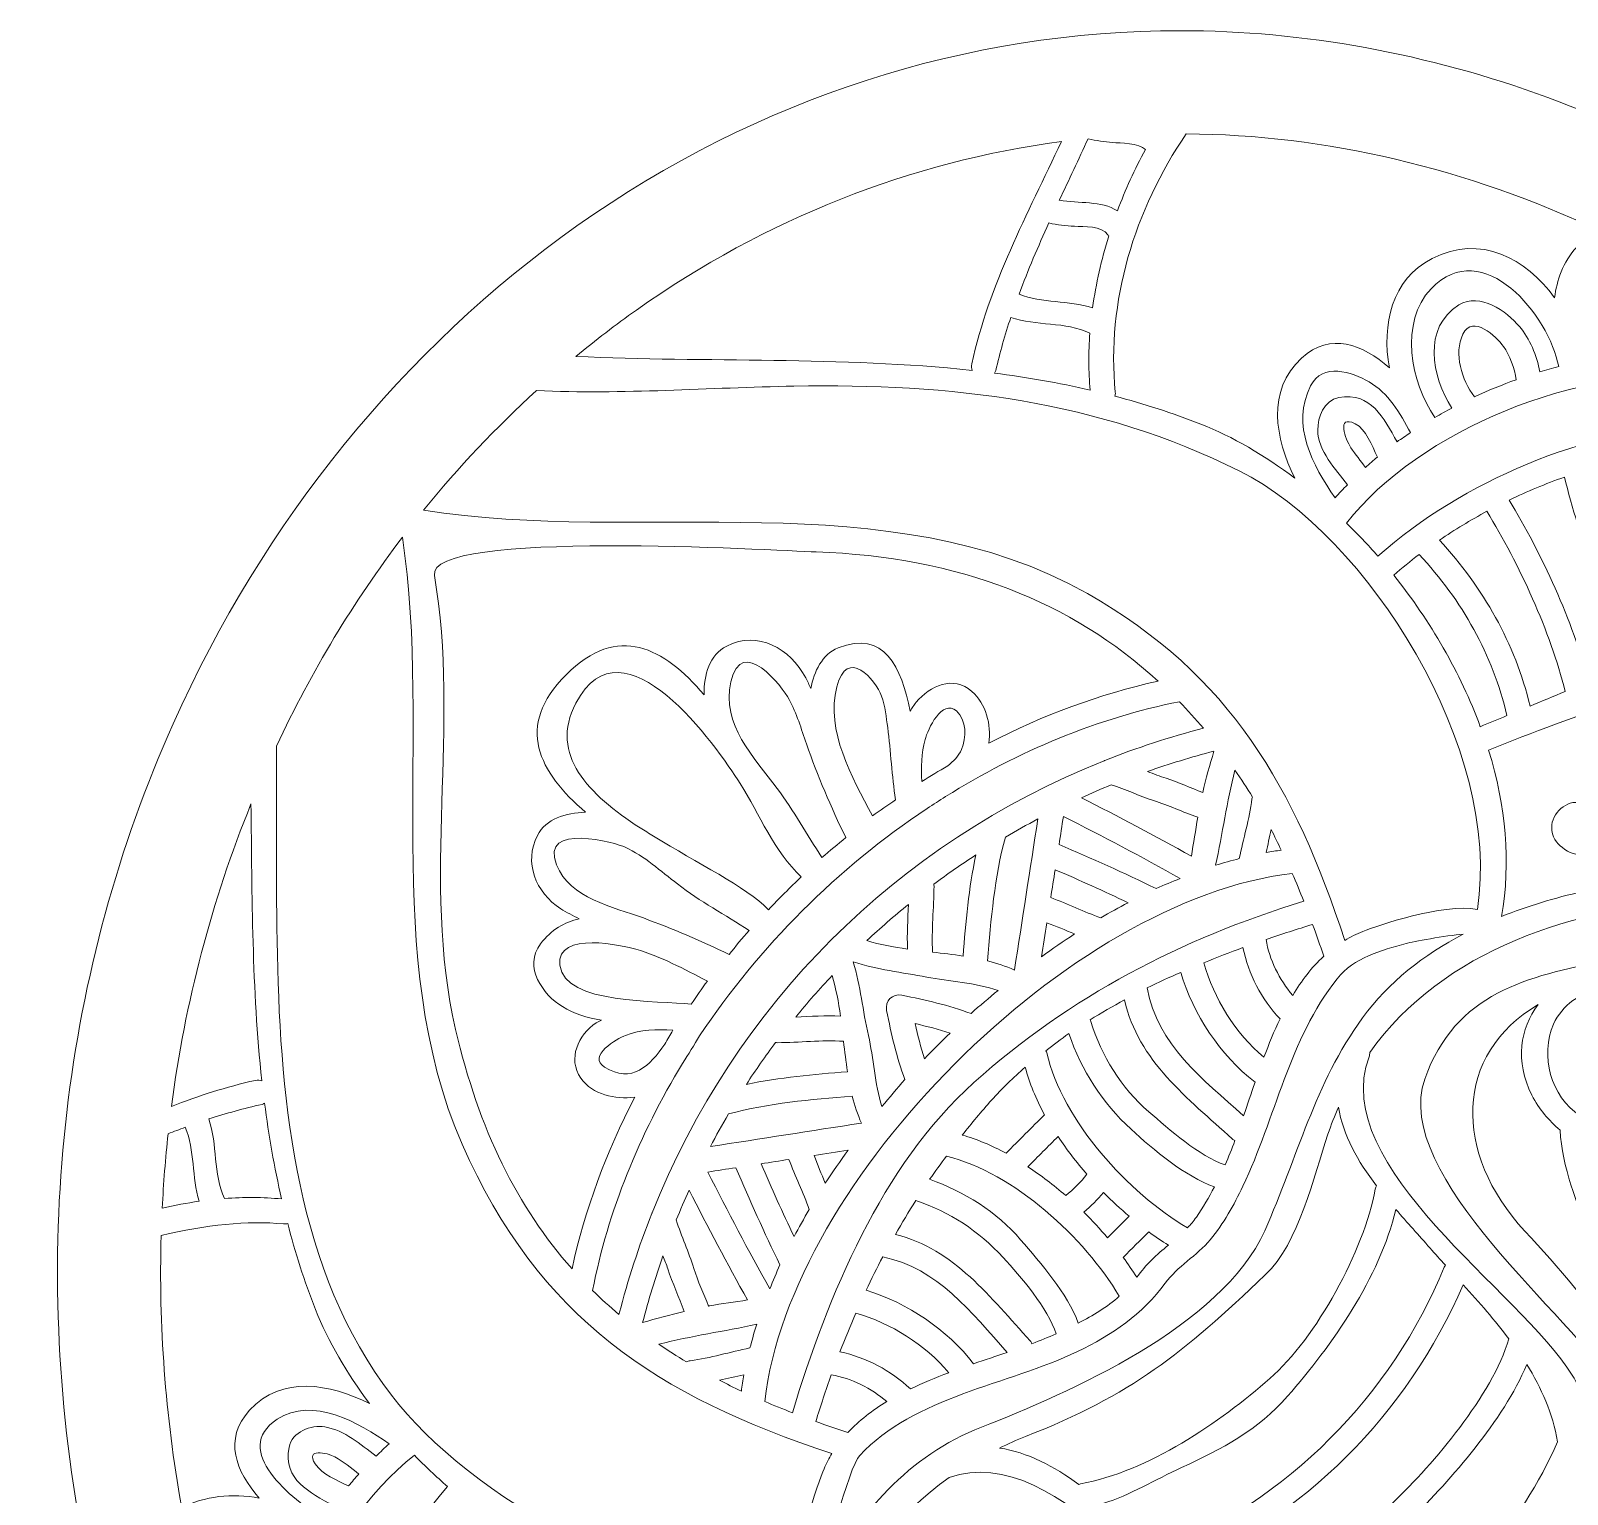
# Model space of a CAD drawing. Extents: x 49 to 10099, y -910 to -90.
# Drawn here: x 8056.9 to 8355.1, y -375.9 to -91.8 of the extents above; entities that cross this region are included whole.
import ezdxf

# ---------------------------------------------------------------- set-up
doc = ezdxf.new("R2010")
doc.units = 0
doc.header["$MEASUREMENT"] = 0
doc.layers.add('Layer 1', color=7, linetype='Continuous')

msp = doc.modelspace()

# ---------------------------------------------------------------- linework, layer by layer
at = {"layer": 'Layer 1', "lineweight": 0}
for points, knots in [([(8931.48, -226.33), (8913.85, -186.9), (8886.75, -153.49), (8853.11, -129.71), (8818.04, -104.91), (8777.53, -91.8), (8735.95, -91.8), (8688.05, -91.8), (8640.03, -109.39), (8597.06, -142.66), (8564.36, -167.98), (8534.49, -202.19), (8508, -244.61), (8481.52, -202.2), (8451.66, -168), (8418.95, -142.67), (8375.98, -109.4), (8327.95, -91.81), (8280.04, -91.8), (8238.47, -91.8), (8197.96, -104.91), (8162.9, -129.69), (8129.25, -153.47), (8102.15, -186.88), (8084.52, -226.31), (8063.14, -274.13), (8056.87, -327.84), (8066.41, -381.63), (8076.97, -441.15), (8105.77, -497.53), (8152, -549.22), (8305.89, -721.22), (8482.96, -885.08), (8484.74, -886.72), (8484.74, -886.72), (8508.01, -908.2), (8508.01, -908.2), (8508.01, -908.2), (8531.28, -886.71), (8531.28, -886.71), (8533.05, -885.08), (8710.13, -721.22), (8864.01, -549.22), (8910.24, -497.54), (8939.03, -441.16), (8949.59, -381.65), (8959.12, -327.86), (8952.86, -274.15), (8931.48, -226.33)], [0, 0, 0, 0, 1, 1, 1, 2, 2, 2, 3, 3, 3, 4, 4, 4, 5, 5, 5, 6, 6, 6, 7, 7, 7, 8, 8, 8, 9, 9, 9, 10, 10, 10, 11, 11, 11, 12, 12, 12, 13, 13, 13, 14, 14, 14, 15, 15, 15, 16, 16, 16, 16]), ([(8174.44, -146.03), (8199.55, -128.28), (8227.7, -117.17), (8256.93, -113.33), (8250.36, -127.38), (8242.9, -141.01), (8239.54, -156.48), (8239.44, -156.95), (8239.49, -157.36), (8239.61, -157.74), (8214.07, -154.95), (8188.16, -156.22), (8162.69, -155.01), (8166.5, -151.87), (8170.42, -148.87), (8174.44, -146.03)], [0, 0, 0, 0, 1, 1, 1, 2, 2, 2, 3, 3, 3, 4, 4, 4, 5, 5, 5, 5]), ([(8256.53, -124.7), (8258.4, -120.73), (8260.27, -116.76), (8262.11, -112.77), (8263.68, -113.14), (8265.31, -113.34), (8266.9, -113.5), (8268.31, -113.64), (8272.05, -113.59), (8273.23, -114.85), (8271.15, -118.7), (8269.34, -122.69), (8267.81, -126.76), (8264.65, -124.76), (8260.33, -125.37), (8256.53, -124.7)], [0, 0, 0, 0, 1, 1, 1, 2, 2, 2, 3, 3, 3, 4, 4, 4, 5, 5, 5, 5]), ([(8302.23, -178.63), (8296.36, -174.21), (8290.2, -170.61), (8284.01, -168.16), (8278.48, -165.98), (8272.91, -164.22), (8267.31, -162.74), (8267.37, -162.51), (8267.43, -162.27), (8267.4, -161.97), (8265.66, -144.42), (8271.1, -126.54), (8281.17, -111.82), (8308.28, -111.99), (8335.53, -118.45), (8361.75, -130.77), (8358.12, -131.81), (8355.27, -135.21), (8353.94, -138.59), (8353.29, -140.27), (8352.88, -141.95), (8352.67, -143.65), (8347.12, -136.01), (8338.32, -131.19), (8328.9, -136.01), (8320.99, -140.05), (8319.12, -148.85), (8320.59, -157.22), (8315.43, -152.69), (8309.15, -150.22), (8303.57, -155.34), (8296.67, -161.67), (8298.45, -170.9), (8302.23, -178.63)], [0, 0, 0, 0, 1, 1, 1, 2, 2, 2, 3, 3, 3, 4, 4, 4, 5, 5, 5, 6, 6, 6, 7, 7, 7, 8, 8, 8, 9, 9, 9, 10, 10, 10, 11, 11, 11, 11]), ([(8248.72, -142.91), (8250.46, -138.25), (8252.42, -133.66), (8254.5, -129.12), (8256.12, -129.5), (8257.82, -129.65), (8259.46, -129.75), (8261.3, -129.86), (8264.79, -129.64), (8265.93, -131.43), (8265.99, -131.52), (8266.06, -131.56), (8266.13, -131.64), (8264.68, -136.26), (8263.64, -140.93), (8263, -145.57), (8258.37, -144.12), (8253.13, -144.74), (8248.72, -142.91)], [0, 0, 0, 0, 1, 1, 1, 2, 2, 2, 3, 3, 3, 4, 4, 4, 5, 5, 5, 6, 6, 6, 6]), ([(8334.1, -145.02), (8327.07, -149.35), (8328.71, -158.89), (8332.75, -165.03), (8331.63, -165.62), (8330.53, -166.23), (8329.45, -166.86), (8324.63, -160.09), (8322.57, -148.28), (8328.69, -141.89), (8338.79, -131.32), (8351.64, -147.16), (8353.46, -156.98), (8352.25, -157.3), (8351.04, -157.64), (8349.83, -158.01), (8349.2, -154.85), (8347.85, -151.57), (8345.87, -149.22), (8343.37, -146.27), (8338.17, -142.51), (8334.1, -145.02)], [0, 0, 0, 0, 1, 1, 1, 2, 2, 2, 3, 3, 3, 4, 4, 4, 5, 5, 5, 6, 6, 6, 7, 7, 7, 7]), ([(8262.53, -161.56), (8256.38, -160.14), (8250.2, -159.07), (8243.98, -158.27), (8244.06, -158.1), (8244.16, -157.97), (8244.21, -157.76), (8244.97, -154.25), (8245.99, -150.83), (8247.11, -147.45), (8252.06, -149.17), (8257.66, -148.2), (8262.45, -150.49), (8262.18, -154.26), (8262.2, -157.96), (8262.53, -161.56)], [0, 0, 0, 0, 1, 1, 1, 2, 2, 2, 3, 3, 3, 4, 4, 4, 5, 5, 5, 5]), ([(8345.22, -159.53), (8342.48, -160.52), (8339.77, -161.64), (8337.12, -162.86), (8334.65, -159.58), (8333.05, -154.46), (8334.88, -150.71), (8336.81, -146.77), (8341.37, -151.19), (8342.73, -153.08), (8343.95, -154.78), (8344.89, -157.34), (8345.22, -159.53)], [0, 0, 0, 0, 1, 1, 1, 2, 2, 2, 3, 3, 3, 4, 4, 4, 4]), ([(8305.31, -160.71), (8307.63, -156.18), (8313.28, -157.99), (8316.68, -159.96), (8320.34, -162.08), (8322.74, -166.06), (8324.71, -169.81), (8323.83, -170.4), (8322.93, -170.98), (8322.08, -171.59), (8319.49, -167.05), (8317.09, -161.8), (8310.76, -163.01), (8307.86, -163.57), (8306.69, -166.79), (8306.69, -169.34), (8306.69, -173.32), (8310.19, -176.95), (8312.45, -179.92), (8311.64, -180.76), (8310.82, -181.6), (8310.07, -182.47), (8305.69, -176.15), (8301.44, -168.28), (8305.31, -160.71)], [0, 0, 0, 0, 1, 1, 1, 2, 2, 2, 3, 3, 3, 4, 4, 4, 5, 5, 5, 6, 6, 6, 7, 7, 7, 8, 8, 8, 8]), ([(8380.27, -159.32), (8380.21, -162.24), (8380.27, -165.18), (8380.44, -168.12), (8358.14, -169.43), (8335.11, -179.03), (8318.37, -193.79), (8316.42, -191.55), (8314.39, -189.41), (8312.3, -187.36), (8326.25, -169.36), (8357.94, -156.57), (8380.27, -159.32)], [0, 0, 0, 0, 1, 1, 1, 2, 2, 2, 3, 3, 3, 4, 4, 4, 4]), ([(8155.04, -161.66), (8171.7, -162.41), (8188.65, -161.08), (8205.02, -160.78), (8235.39, -160.21), (8264, -163.54), (8291.45, -177.23), (8316.46, -189.7), (8342.63, -231.32), (8337.68, -262.37), (8330.96, -261.05), (8318.2, -265.57), (8315.47, -266.61), (8314.21, -267.09), (8313.05, -267.69), (8311.93, -268.36), (8302.31, -238.93), (8289.78, -216.78), (8261.97, -201.04), (8223.37, -179.19), (8174.93, -191.61), (8133.14, -184.85), (8139.88, -176.52), (8147.22, -168.79), (8155.04, -161.66)], [0, 0, 0, 0, 1, 1, 1, 2, 2, 2, 3, 3, 3, 4, 4, 4, 5, 5, 5, 6, 6, 6, 7, 7, 7, 8, 8, 8, 8]), ([(8318.28, -174.54), (8317.48, -175.19), (8316.72, -175.87), (8315.96, -176.55), (8315, -175.29), (8314.03, -174.03), (8313.13, -172.73), (8312.04, -171.15), (8310.27, -166.22), (8313.94, -168.08), (8316.11, -169.19), (8317.13, -172.24), (8318.28, -174.54)], [0, 0, 0, 0, 1, 1, 1, 2, 2, 2, 3, 3, 3, 4, 4, 4, 4]), ([(8343.87, -182.89), (8347.35, -181.22), (8350.93, -179.73), (8354.57, -178.44), (8357.49, -190.19), (8362.47, -203.85), (8368.66, -214.29), (8365.52, -215.59), (8362.38, -216.89), (8359.25, -218.18), (8356.25, -206.44), (8350.11, -193.26), (8343.87, -182.89)], [0, 0, 0, 0, 1, 1, 1, 2, 2, 2, 3, 3, 3, 4, 4, 4, 4]), ([(8354.73, -220.05), (8352.46, -220.99), (8350.19, -221.94), (8347.92, -222.88), (8344.95, -210.66), (8338.86, -199.96), (8330.33, -190.67), (8333.27, -188.67), (8336.33, -186.79), (8339.53, -185.07), (8345.8, -195.42), (8351.83, -208.33), (8354.73, -220.05)], [0, 0, 0, 0, 1, 1, 1, 2, 2, 2, 3, 3, 3, 4, 4, 4, 4]), ([(8129.01, -190.12), (8134.93, -228.54), (8124.61, -271.45), (8140.64, -307.93), (8155.5, -341.77), (8178.56, -356.85), (8212.38, -367.93), (8211.81, -368.87), (8211.3, -369.85), (8210.86, -370.89), (8209.69, -373.63), (8205, -386.83), (8206.38, -393.69), (8178.59, -397.94), (8141.73, -376.02), (8126.89, -356.64), (8108.45, -332.57), (8105.39, -300.23), (8104.75, -271.13), (8104.45, -257.24), (8104.69, -243.8), (8104.56, -230.65), (8111.37, -216.13), (8119.57, -202.54), (8129.01, -190.12)], [0, 0, 0, 0, 1, 1, 1, 2, 2, 2, 3, 3, 3, 4, 4, 4, 5, 5, 5, 6, 6, 6, 7, 7, 7, 8, 8, 8, 8]), ([(8242.82, -230.08), (8243.4, -226.48), (8242.26, -222.39), (8239.56, -220.03), (8235.93, -216.85), (8231.46, -218.94), (8228.75, -222.15), (8228.29, -222.7), (8227.91, -223.28), (8227.55, -223.88), (8225.94, -215.4), (8222.46, -207.96), (8213.63, -211.58), (8210.43, -212.89), (8208.94, -216.14), (8208.31, -219.5), (8207.96, -218.8), (8207.68, -218.07), (8207.31, -217.38), (8204.24, -211.74), (8198.03, -208.13), (8191.98, -211.22), (8188.6, -212.95), (8187.55, -216.82), (8187.57, -220.67), (8179.77, -211.55), (8170.87, -206.72), (8160.8, -216.79), (8150.75, -226.84), (8155.53, -235.72), (8164.59, -243.5), (8160.72, -243.55), (8156.87, -244.75), (8155.23, -247.98), (8152.53, -253.27), (8154.87, -259.02), (8159.75, -262.23), (8160.88, -262.97), (8162.15, -263.52), (8163.35, -264.17), (8160.5, -264.82), (8157.91, -266.29), (8155.83, -269.04), (8152.44, -273.51), (8156.31, -278.88), (8160.07, -281.22), (8162.32, -282.62), (8164.93, -283.38), (8167.66, -283.87), (8167.33, -284.06), (8166.97, -284.15), (8166.65, -284.37), (8163.12, -286.72), (8161.04, -291.3), (8163.65, -295.07), (8165.96, -298.4), (8170.3, -299.22), (8174.11, -298.78), (8168.61, -309.43), (8164.47, -320.61), (8161.94, -332.08), (8151.36, -320.18), (8143.87, -305.13), (8139.35, -285.65), (8132.63, -256.66), (8140.3, -226.64), (8135.23, -197.51), (8133.67, -188.57), (8201.27, -192.68), (8209.32, -192.96), (8237.18, -193.91), (8259.03, -202.76), (8275.7, -218.03), (8264.38, -220.55), (8253.34, -224.65), (8242.82, -230.08)], [0, 0, 0, 0, 1, 1, 1, 2, 2, 2, 3, 3, 3, 4, 4, 4, 5, 5, 5, 6, 6, 6, 7, 7, 7, 8, 8, 8, 9, 9, 9, 10, 10, 10, 11, 11, 11, 12, 12, 12, 13, 13, 13, 14, 14, 14, 15, 15, 15, 16, 16, 16, 17, 17, 17, 18, 18, 18, 19, 19, 19, 20, 20, 20, 21, 21, 21, 22, 22, 22, 23, 23, 23, 24, 24, 24, 25, 25, 25, 25]), ([(8326.36, -193.45), (8334.75, -202.43), (8340.62, -212.82), (8343.42, -224.74), (8341.7, -225.45), (8339.98, -226.17), (8338.25, -226.88), (8334.39, -216.43), (8328.56, -206.39), (8321.46, -197.49), (8323.03, -196.11), (8324.65, -194.75), (8326.36, -193.45)], [0, 0, 0, 0, 1, 1, 1, 2, 2, 2, 3, 3, 3, 4, 4, 4, 4]), ([(8194.58, -237.91), (8198.34, -243.85), (8201.19, -251.19), (8206.45, -256.03), (8204.27, -258.1), (8202.14, -260.22), (8200.07, -262.4), (8195.6, -257.87), (8186.24, -253.34), (8177.75, -248.14), (8176.91, -247.57), (8176.04, -247.04), (8175.16, -246.52), (8165.16, -240.01), (8157.45, -232.38), (8162.68, -222.34), (8171.83, -204.81), (8190, -230.68), (8194.58, -237.91)], [0, 0, 0, 0, 1, 1, 1, 2, 2, 2, 3, 3, 3, 4, 4, 4, 5, 5, 5, 6, 6, 6, 6]), ([(8215.08, -248.41), (8213.53, -249.69), (8211.96, -250.95), (8210.45, -252.29), (8207.55, -247.84), (8204.98, -243.19), (8201.79, -238.9), (8197.26, -232.8), (8190.87, -226.46), (8192.77, -218.18), (8194.9, -208.88), (8202.76, -219.15), (8204.09, -221.59), (8205.55, -224.27), (8206.44, -227.33), (8207.44, -230.2), (8209.63, -236.44), (8212.21, -242.47), (8215.08, -248.41)], [0, 0, 0, 0, 1, 1, 1, 2, 2, 2, 3, 3, 3, 4, 4, 4, 5, 5, 5, 6, 6, 6, 6]), ([(8213.33, -219.17), (8215.3, -211.28), (8220.89, -217.73), (8222.04, -220.96), (8222.72, -222.88), (8222.95, -225.06), (8223.22, -227.05), (8223.84, -231.72), (8224, -236.4), (8224.76, -241.05), (8223.26, -242.1), (8221.73, -243.1), (8220.26, -244.21), (8216.23, -236.54), (8211.18, -227.78), (8213.33, -219.17)], [0, 0, 0, 0, 1, 1, 1, 2, 2, 2, 3, 3, 3, 4, 4, 4, 5, 5, 5, 5]), ([(8365.92, -221.76), (8374.61, -218.82), (8383.07, -213.7), (8391.57, -210.04), (8396.88, -220.09), (8404.11, -228.71), (8413.32, -234.87), (8408.19, -236.86), (8403.19, -239.37), (8398.35, -242.32), (8396.87, -240.29), (8395.05, -238.62), (8392.96, -237.3), (8394.28, -236.32), (8395.23, -234.81), (8395.07, -233.02), (8395.18, -231.65), (8394.79, -230.24), (8393.55, -229.09), (8391.69, -227.38), (8387.8, -227.37), (8386.45, -229.78), (8385.65, -231.21), (8385.58, -232.8), (8385.91, -234.33), (8382.63, -233.52), (8379.18, -233.29), (8375.86, -233.69), (8376.76, -230.17), (8373.64, -225.54), (8369.15, -227.67), (8366.58, -228.89), (8363.55, -232), (8365.63, -235.14), (8366.12, -235.87), (8366.7, -236.43), (8367.33, -236.85), (8364.78, -238.73), (8362.66, -241.36), (8361.1, -244.39), (8360.27, -243.2), (8359.18, -242.25), (8357.69, -241.74), (8355.1, -240.85), (8352.01, -243.84), (8352.1, -246.38), (8352.17, -248.23), (8353.03, -249.52), (8354.19, -250.35), (8355.4, -251.49), (8357.03, -251.82), (8358.54, -251.58), (8357.99, -254.13), (8357.84, -256.62), (8358.1, -258.89), (8352.73, -260.09), (8347.44, -261.69), (8342.34, -263.73), (8344.25, -253.26), (8343.21, -242.23), (8339.86, -231.45), (8348.45, -227.94), (8357.13, -224.73), (8365.92, -221.76)], [0, 0, 0, 0, 1, 1, 1, 2, 2, 2, 3, 3, 3, 4, 4, 4, 5, 5, 5, 6, 6, 6, 7, 7, 7, 8, 8, 8, 9, 9, 9, 10, 10, 10, 11, 11, 11, 12, 12, 12, 13, 13, 13, 14, 14, 14, 15, 15, 15, 16, 16, 16, 17, 17, 17, 18, 18, 18, 19, 19, 19, 20, 20, 20, 21, 21, 21, 21]), ([(8265.36, -233.43), (8265.32, -233.45), (8265.28, -233.46), (8265.24, -233.48), (8224.85, -249.6), (8193.6, -280.84), (8177.48, -321.24), (8177.46, -321.27), (8177.46, -321.31), (8177.44, -321.35), (8174.92, -327.66), (8172.81, -334.21), (8171.06, -340.95), (8169.29, -339.46), (8167.58, -337.92), (8165.93, -336.31), (8168.94, -320.92), (8175.02, -306.01), (8183.39, -292.24), (8184.58, -290.46), (8185.64, -288.59), (8186.72, -286.89), (8198.27, -269.53), (8213.5, -254.3), (8230.86, -242.75), (8232.06, -241.97), (8233.26, -241.21), (8234.46, -240.45), (8248.58, -231.61), (8263.96, -225.2), (8279.85, -222.04), (8281.45, -223.69), (8283.01, -225.39), (8284.51, -227.18), (8277.93, -228.91), (8271.53, -230.97), (8265.36, -233.43)], [0, 0, 0, 0, 1, 1, 1, 2, 2, 2, 3, 3, 3, 4, 4, 4, 5, 5, 5, 6, 6, 6, 7, 7, 7, 8, 8, 8, 9, 9, 9, 10, 10, 10, 11, 11, 11, 12, 12, 12, 12]), ([(8230.47, -229.36), (8230.97, -227.42), (8233.78, -221.39), (8236.57, -223.83), (8238.55, -225.56), (8238.51, -229.1), (8237.55, -231.3), (8236.99, -232.58), (8236, -233.58), (8234.88, -234.49), (8233.19, -235.49), (8231.49, -236.45), (8229.84, -237.52), (8229.69, -234.78), (8229.77, -232.06), (8230.47, -229.36)], [0, 0, 0, 0, 1, 1, 1, 2, 2, 2, 3, 3, 3, 4, 4, 4, 5, 5, 5, 5]), ([(8284.37, -239.66), (8282.01, -238.78), (8279.74, -237.66), (8277.3, -236.9), (8276.06, -236.52), (8274.87, -236.04), (8273.66, -235.57), (8277.87, -234.1), (8282.15, -232.78), (8286.54, -231.64), (8285.72, -234.3), (8285, -236.97), (8284.37, -239.66)], [0, 0, 0, 0, 1, 1, 1, 2, 2, 2, 3, 3, 3, 4, 4, 4, 4]), ([(8381.31, -260.56), (8381.53, -260.55), (8381.69, -260.47), (8381.88, -260.41), (8382, -260.39), (8382.11, -260.37), (8382.22, -260.33), (8382.32, -260.28), (8382.41, -260.22), (8382.51, -260.16), (8382.68, -260.06), (8382.86, -260), (8383.02, -259.85), (8403.25, -241.64), (8426.3, -231.49), (8451.25, -236.09), (8470.89, -243.55), (8462.16, -290.73), (8466.04, -307.2), (8466.93, -310.97), (8468.71, -314.22), (8471.02, -317.17), (8468.1, -316.09), (8465.13, -315.13), (8462.01, -314.47), (8461.89, -314.45), (8461.77, -314.44), (8461.65, -314.42), (8461.64, -314.33), (8461.66, -314.26), (8461.64, -314.17), (8456.3, -292.83), (8462.93, -263.65), (8446.14, -246.72), (8431.6, -232.06), (8402.04, -254.78), (8390.97, -262.76), (8383.77, -267.95), (8374.76, -269.94), (8365.72, -271.71), (8364.58, -271.86), (8363.44, -272.08), (8362.33, -272.38), (8347.58, -275.26), (8333.35, -278.54), (8327.48, -295.26), (8320.9, -314), (8356.51, -341.86), (8364.15, -354.59), (8364.19, -354.65), (8364.25, -354.68), (8364.29, -354.74), (8364.22, -354.84), (8364.16, -354.92), (8364.09, -355.01), (8362.33, -357.72), (8360.89, -360.55), (8359.57, -363.42), (8359.13, -359.62), (8358.11, -356), (8356.07, -352.71), (8345.99, -336.42), (8308.65, -312.36), (8316.66, -290.97), (8316.77, -290.65), (8316.8, -290.37), (8316.79, -290.09), (8331.13, -270.17), (8356.23, -261.88), (8381.31, -260.56)], [0, 0, 0, 0, 1, 1, 1, 2, 2, 2, 3, 3, 3, 4, 4, 4, 5, 5, 5, 6, 6, 6, 7, 7, 7, 8, 8, 8, 9, 9, 9, 10, 10, 10, 11, 11, 11, 12, 12, 12, 13, 13, 13, 14, 14, 14, 15, 15, 15, 16, 16, 16, 17, 17, 17, 18, 18, 18, 19, 19, 19, 20, 20, 20, 21, 21, 21, 22, 22, 22, 23, 23, 23, 23]), ([(8286.87, -253.78), (8288.21, -247.64), (8289.07, -241.44), (8290.62, -235.31), (8291.79, -237.02), (8292.95, -238.75), (8294.04, -240.55), (8294.01, -240.67), (8293.95, -240.76), (8293.93, -240.89), (8293.43, -244.78), (8292.25, -248.63), (8291.47, -252.49), (8289.94, -252.89), (8288.41, -253.29), (8286.87, -253.78)], [0, 0, 0, 0, 1, 1, 1, 2, 2, 2, 3, 3, 3, 4, 4, 4, 5, 5, 5, 5]), ([(8260.81, -240.66), (8262.73, -239.8), (8264.66, -238.96), (8266.62, -238.17), (8269.39, -239.06), (8272.04, -240.31), (8274.82, -241.2), (8277.75, -242.14), (8280.51, -243.46), (8283.4, -244.46), (8282.99, -246.98), (8282.58, -249.5), (8282.17, -252.03), (8275.15, -248.05), (8268, -244.32), (8260.81, -240.66)], [0, 0, 0, 0, 1, 1, 1, 2, 2, 2, 3, 3, 3, 4, 4, 4, 5, 5, 5, 5]), ([(8099.63, -241.88), (8099.84, -259.79), (8099.8, -277.79), (8101.74, -295.61), (8101.37, -295.49), (8100.95, -295.43), (8100.48, -295.53), (8094.8, -296.77), (8089.41, -298.54), (8084.17, -300.61), (8086.82, -280.38), (8091.99, -260.67), (8099.63, -241.88)], [0, 0, 0, 0, 1, 1, 1, 2, 2, 2, 3, 3, 3, 4, 4, 4, 4]), ([(8279.98, -256.35), (8278.43, -256.98), (8276.87, -257.58), (8275.32, -258.3), (8269.11, -255.3), (8262.84, -252.41), (8256.48, -249.75), (8256.76, -247.93), (8257.04, -246.12), (8257.33, -244.3), (8264.95, -248.18), (8272.55, -252.12), (8279.98, -256.35)], [0, 0, 0, 0, 1, 1, 1, 2, 2, 2, 3, 3, 3, 4, 4, 4, 4]), ([(8172.24, -250.24), (8175.96, -251.99), (8179.19, -254.91), (8182.41, -257.41), (8186.81, -260.82), (8191.68, -263.41), (8196.32, -266.42), (8194.98, -267.94), (8193.71, -269.51), (8192.42, -271.07), (8186.98, -268.45), (8181.48, -266.07), (8175.79, -264.01), (8169.93, -261.9), (8161.5, -260.18), (8158.94, -253.72), (8155.57, -245.22), (8170.81, -249.57), (8172.24, -250.24)], [0, 0, 0, 0, 1, 1, 1, 2, 2, 2, 3, 3, 3, 4, 4, 4, 5, 5, 5, 6, 6, 6, 6]), ([(8247.81, -274.11), (8246.13, -273.37), (8244.4, -272.77), (8242.61, -272.33), (8243.25, -264.31), (8243.94, -256.06), (8246.06, -248.31), (8248.13, -247.09), (8250.24, -245.92), (8252.38, -244.79), (8250.84, -254.56), (8249.37, -264.33), (8247.81, -274.09), (8247.81, -274.1), (8247.81, -274.1), (8247.81, -274.11)], [0, 0, 0, 0, 1, 1, 1, 2, 2, 2, 3, 3, 3, 4, 4, 4, 5, 5, 5, 5]), ([(8296.68, -251.3), (8297.01, -249.82), (8297.31, -248.33), (8297.64, -246.85), (8298.33, -248.14), (8298.95, -249.51), (8299.6, -250.85), (8298.63, -250.99), (8297.66, -251.11), (8296.68, -251.3)], [0, 0, 0, 0, 1, 1, 1, 2, 2, 2, 3, 3, 3, 3]), ([(8232.15, -257.47), (8234.81, -255.49), (8237.52, -253.58), (8240.31, -251.77), (8238.99, -258.21), (8238.36, -264.87), (8237.84, -271.39), (8235.89, -271.1), (8233.91, -270.87), (8231.93, -270.65), (8231.7, -266.37), (8232.17, -262.09), (8232.22, -257.81), (8232.22, -257.68), (8232.17, -257.59), (8232.15, -257.47)], [0, 0, 0, 0, 1, 1, 1, 2, 2, 2, 3, 3, 3, 4, 4, 4, 5, 5, 5, 5]), ([(8301.75, -255.36), (8302.53, -257.11), (8303.26, -258.93), (8303.98, -260.75), (8280.11, -268.12), (8258.75, -279.11), (8239.96, -295.95), (8221.98, -312.05), (8211.64, -337.33), (8204.72, -360.03), (8202.89, -359.33), (8201.09, -358.6), (8199.34, -357.85), (8204.27, -314.77), (8258.66, -260.36), (8301.75, -255.36)], [0, 0, 0, 0, 1, 1, 1, 2, 2, 2, 3, 3, 3, 4, 4, 4, 5, 5, 5, 5]), ([(8269.87, -261.05), (8268.1, -261.98), (8266.35, -262.95), (8264.6, -263.98), (8261.29, -262.83), (8258.16, -261.25), (8254.87, -260.06), (8255.15, -258.25), (8255.43, -256.45), (8255.71, -254.64), (8260.49, -256.66), (8265.19, -258.82), (8269.87, -261.05)], [0, 0, 0, 0, 1, 1, 1, 2, 2, 2, 3, 3, 3, 4, 4, 4, 4]), ([(8360.67, -293.4), (8368.15, -303.34), (8384.33, -303.28), (8394.77, -299.79), (8406.88, -295.73), (8419.96, -285.78), (8420.81, -271.77), (8421.39, -262.35), (8415.78, -258.46), (8408.93, -258.11), (8417.71, -254.02), (8427.96, -256.91), (8429.5, -268.89), (8430.83, -279.24), (8420.93, -288.95), (8413.31, -294.37), (8404.3, -300.38), (8394.9, -304.27), (8384.28, -306.39), (8375.28, -307.96), (8365.44, -307.51), (8357.62, -302.38), (8351.93, -298.65), (8349.78, -290.72), (8352.47, -284.61), (8354.14, -280.84), (8357.74, -278.61), (8361.62, -277.42), (8357.63, -281.7), (8356.09, -287.31), (8360.67, -293.4)], [0, 0, 0, 0, 1, 1, 1, 2, 2, 2, 3, 3, 3, 4, 4, 4, 5, 5, 5, 6, 6, 6, 7, 7, 7, 8, 8, 8, 9, 9, 9, 10, 10, 10, 10]), ([(8227.06, -270.04), (8224.36, -269.67), (8221.71, -269.18), (8219.17, -268.41), (8221.78, -265.97), (8224.47, -263.62), (8227.25, -261.36), (8227.11, -264.25), (8226.95, -267.15), (8227.06, -270.04)], [0, 0, 0, 0, 1, 1, 1, 2, 2, 2, 3, 3, 3, 3]), ([(8259.48, -267.11), (8257.32, -268.5), (8255.2, -270.01), (8253.08, -271.54), (8253.42, -269.34), (8253.77, -267.14), (8254.11, -264.94), (8255.91, -265.62), (8257.71, -266.34), (8259.48, -267.11)], [0, 0, 0, 0, 1, 1, 1, 2, 2, 2, 3, 3, 3, 3]), ([(8301.84, -279.03), (8299.26, -275.92), (8297.27, -272.16), (8296.67, -268.17), (8299.72, -267.14), (8302.73, -266.17), (8305.7, -265.26), (8306.44, -267.3), (8307.17, -269.34), (8307.85, -271.44), (8305.53, -273.59), (8303.55, -276.17), (8301.84, -279.03)], [0, 0, 0, 0, 1, 1, 1, 2, 2, 2, 3, 3, 3, 4, 4, 4, 4]), ([(8174.32, -270.08), (8179.15, -271.45), (8183.71, -273.93), (8188.21, -276.26), (8187.11, -277.72), (8186.11, -279.25), (8185.06, -280.75), (8178.79, -279.96), (8160.45, -280.9), (8159.59, -273.19), (8158.83, -266.3), (8172.14, -269.46), (8174.32, -270.08)], [0, 0, 0, 0, 1, 1, 1, 2, 2, 2, 3, 3, 3, 4, 4, 4, 4]), ([(8315.37, -283.4), (8306.01, -296.24), (8302.86, -310.33), (8296.4, -324.72), (8288.06, -343.25), (8258.25, -356.25), (8241.45, -362.82), (8227.16, -368.41), (8217.59, -379.57), (8210.99, -392.56), (8210.56, -389.59), (8215.68, -370.59), (8217.79, -368.32), (8228.37, -356.92), (8246.5, -354.61), (8260.08, -348.16), (8266.67, -344.95), (8272.75, -340.89), (8277.1, -334.88), (8279.41, -331.7), (8283.26, -329.51), (8285.83, -326.45), (8288.45, -323.33), (8290.39, -319.72), (8292.17, -316.08), (8298.48, -302.77), (8301.14, -287.55), (8310.45, -275.82), (8313.76, -271.64), (8318.95, -270.33), (8323.87, -268.94), (8325.03, -268.61), (8331.55, -267.44), (8334.94, -267.13), (8327.29, -271.17), (8320.45, -276.43), (8315.37, -283.4)], [0, 0, 0, 0, 1, 1, 1, 2, 2, 2, 3, 3, 3, 4, 4, 4, 5, 5, 5, 6, 6, 6, 7, 7, 7, 8, 8, 8, 9, 9, 9, 10, 10, 10, 11, 11, 11, 12, 12, 12, 12]), ([(8284.58, -272.69), (8287.11, -271.66), (8289.64, -270.68), (8292.17, -269.76), (8293.24, -274.94), (8295.76, -279.69), (8299.37, -283.59), (8298.23, -285.98), (8297.2, -288.49), (8296.25, -291.04), (8290.69, -286.37), (8286.5, -279.62), (8284.58, -272.69)], [0, 0, 0, 0, 1, 1, 1, 2, 2, 2, 3, 3, 3, 4, 4, 4, 4]), ([(8230.8, -275.47), (8235.09, -276.25), (8240.28, -276.6), (8244.63, -278.08), (8242.86, -279.55), (8241.1, -281.01), (8239.39, -282.56), (8235.05, -280.93), (8230.53, -279.91), (8225.99, -279.01), (8224.11, -278.63), (8222.64, -280.11), (8223.01, -281.98), (8223.92, -286.53), (8224.93, -291.04), (8226.56, -295.38), (8225.02, -297.1), (8223.56, -298.85), (8222.1, -300.61), (8220.65, -296.24), (8220.49, -291.17), (8219.48, -286.8), (8218.36, -281.97), (8217.95, -277.2), (8216.52, -272.54), (8221.16, -274.02), (8225.96, -274.59), (8230.8, -275.47)], [0, 0, 0, 0, 1, 1, 1, 2, 2, 2, 3, 3, 3, 4, 4, 4, 5, 5, 5, 6, 6, 6, 7, 7, 7, 8, 8, 8, 9, 9, 9, 9]), ([(8205.36, -283.25), (8207.62, -280.47), (8209.97, -277.78), (8212.42, -275.17), (8213.18, -277.71), (8213.68, -280.35), (8214.05, -283.05), (8211.15, -282.94), (8208.26, -283.11), (8205.36, -283.25)], [0, 0, 0, 0, 1, 1, 1, 2, 2, 2, 3, 3, 3, 3]), ([(8294.52, -295.87), (8293.76, -298.07), (8293.03, -300.25), (8292.31, -302.38), (8284.41, -295.3), (8275.57, -288.69), (8273.6, -277.57), (8275.75, -276.51), (8277.93, -275.52), (8280.12, -274.56), (8282.52, -282.83), (8287.74, -290.6), (8294.52, -295.87)], [0, 0, 0, 0, 1, 1, 1, 2, 2, 2, 3, 3, 3, 4, 4, 4, 4]), ([(8290.08, -306.87), (8290.25, -307.03), (8290.44, -307.1), (8290.62, -307.2), (8290.02, -308.85), (8289.39, -310.42), (8288.74, -311.92), (8283.66, -310.28), (8277.84, -304.99), (8273.89, -301.6), (8268.5, -296.98), (8264.72, -290.81), (8262.65, -284.07), (8262.62, -283.96), (8262.54, -283.89), (8262.49, -283.78), (8264.68, -282.42), (8266.92, -281.13), (8269.21, -279.9), (8271.8, -291.78), (8281.53, -299.03), (8290.08, -306.87)], [0, 0, 0, 0, 1, 1, 1, 2, 2, 2, 3, 3, 3, 4, 4, 4, 5, 5, 5, 6, 6, 6, 7, 7, 7, 7]), ([(8348.27, -298.4), (8349.66, -301.18), (8351.57, -303.33), (8353.72, -305.16), (8354.55, -319.73), (8365.12, -332.56), (8365.18, -347.32), (8359.77, -339.26), (8353.54, -331.93), (8346.89, -324.77), (8332.85, -309.62), (8333.14, -290.43), (8349.47, -280.81), (8345.99, -285.53), (8344.9, -291.67), (8348.27, -298.4)], [0, 0, 0, 0, 1, 1, 1, 2, 2, 2, 3, 3, 3, 4, 4, 4, 5, 5, 5, 5]), ([(8172.35, -286.79), (8175.23, -285.66), (8178.42, -285.59), (8181.54, -285.81), (8180.97, -286.68), (8180.48, -287.6), (8179.93, -288.49), (8177.1, -292.65), (8173.53, -296.3), (8168.26, -292.96), (8164.82, -290.78), (8170.69, -287.44), (8172.35, -286.79)], [0, 0, 0, 0, 1, 1, 1, 2, 2, 2, 3, 3, 3, 4, 4, 4, 4]), ([(8235.35, -286.35), (8233.65, -287.98), (8231.99, -289.64), (8230.35, -291.34), (8229.65, -289.09), (8229.02, -286.82), (8228.52, -284.51), (8230.82, -285.01), (8233.1, -285.65), (8235.35, -286.35)], [0, 0, 0, 0, 1, 1, 1, 2, 2, 2, 3, 3, 3, 3]), ([(8214.65, -287.92), (8214.87, -289.91), (8215.11, -291.89), (8215.4, -293.84), (8208.88, -294.36), (8202.22, -294.99), (8195.78, -296.3), (8197.58, -293.51), (8199.49, -290.8), (8201.47, -288.15), (8201.59, -288.16), (8201.68, -288.21), (8201.81, -288.21), (8206.09, -288.17), (8210.38, -287.7), (8214.65, -287.92)], [0, 0, 0, 0, 1, 1, 1, 2, 2, 2, 3, 3, 3, 4, 4, 4, 5, 5, 5, 5]), ([(8270.46, -305.02), (8274.79, -309.04), (8280.93, -314.1), (8286.63, -316.22), (8285.56, -318.22), (8284.43, -320.18), (8283.13, -322.08), (8282.59, -322.85), (8282, -323.52), (8281.39, -324.16), (8269.96, -317.36), (8257.15, -303.44), (8254.09, -290.16), (8254.06, -290.01), (8253.97, -289.91), (8253.92, -289.78), (8255.39, -288.64), (8256.85, -287.5), (8258.4, -286.44), (8260.81, -293.64), (8264.87, -299.82), (8270.46, -305.02)], [0, 0, 0, 0, 1, 1, 1, 2, 2, 2, 3, 3, 3, 4, 4, 4, 5, 5, 5, 6, 6, 6, 7, 7, 7, 7]), ([(8246.21, -309.67), (8243.4, -308.13), (8240.54, -306.99), (8237.69, -306.13), (8239.51, -303.84), (8241.4, -301.59), (8243.38, -299.37), (8245.41, -297.11), (8247.59, -294.98), (8249.9, -292.95), (8250.76, -296.04), (8252, -299.15), (8253.67, -302.2), (8251.17, -304.67), (8248.68, -307.16), (8246.21, -309.67)], [0, 0, 0, 0, 1, 1, 1, 2, 2, 2, 3, 3, 3, 4, 4, 4, 5, 5, 5, 5]), ([(8102.27, -299.98), (8103.07, -306.19), (8104.15, -312.38), (8105.57, -318.53), (8101.97, -318.2), (8098.26, -318.17), (8094.5, -318.45), (8092.19, -313.63), (8093.19, -307.99), (8091.43, -303.02), (8094.82, -301.93), (8098.26, -300.97), (8101.77, -300.2), (8101.97, -300.16), (8102.11, -300.05), (8102.27, -299.98)], [0, 0, 0, 0, 1, 1, 1, 2, 2, 2, 3, 3, 3, 4, 4, 4, 5, 5, 5, 5]), ([(8216.33, -298.6), (8216.77, -300.4), (8217.38, -302.13), (8218.11, -303.81), (8218.11, -303.81), (8218.1, -303.8), (8218.1, -303.81), (8208.33, -305.36), (8198.56, -306.84), (8188.8, -308.38), (8189.92, -306.24), (8191.09, -304.13), (8192.31, -302.05), (8200.07, -299.93), (8208.32, -299.24), (8216.33, -298.6)], [0, 0, 0, 0, 1, 1, 1, 2, 2, 2, 3, 3, 3, 4, 4, 4, 5, 5, 5, 5]), ([(8317.84, -316.64), (8315.71, -328.55), (8306.39, -345.53), (8297.41, -353.4), (8287.74, -361.86), (8273.76, -371.49), (8260.64, -373.83), (8260.52, -373.85), (8260.45, -373.92), (8260.34, -373.95), (8255.52, -370.41), (8250.35, -367.72), (8244.91, -366.88), (8246.55, -366.09), (8248.22, -365.34), (8249.97, -364.65), (8270.61, -356.58), (8280.46, -348.49), (8296.51, -333.29), (8303.1, -327.06), (8305.87, -314.15), (8308.66, -305.97), (8309.28, -304.14), (8309.99, -302.4), (8310.74, -300.7), (8311.56, -306.2), (8314.47, -311.22), (8318.1, -315.98), (8318, -316.18), (8317.88, -316.37), (8317.84, -316.64)], [0, 0, 0, 0, 1, 1, 1, 2, 2, 2, 3, 3, 3, 4, 4, 4, 5, 5, 5, 6, 6, 6, 7, 7, 7, 8, 8, 8, 9, 9, 9, 10, 10, 10, 10]), ([(8083.54, -305.89), (8084.65, -305.47), (8085.76, -305.04), (8086.88, -304.64), (8088.75, -309.06), (8088.12, -314.33), (8089.58, -319), (8087.19, -319.33), (8084.79, -319.77), (8082.4, -320.31), (8082.64, -315.48), (8083.02, -310.67), (8083.54, -305.89)], [0, 0, 0, 0, 1, 1, 1, 2, 2, 2, 3, 3, 3, 4, 4, 4, 4]), ([(8256.29, -306.43), (8257.97, -308.97), (8259.86, -311.42), (8261.9, -313.76), (8260.66, -315.28), (8259.29, -316.65), (8257.77, -317.89), (8255.43, -315.85), (8252.98, -313.97), (8250.44, -312.28), (8252.38, -310.32), (8254.33, -308.37), (8256.29, -306.43)], [0, 0, 0, 0, 1, 1, 1, 2, 2, 2, 3, 3, 3, 4, 4, 4, 4]), ([(8215.54, -309.07), (8214.01, -311.19), (8212.51, -313.31), (8211.11, -315.47), (8210.34, -313.7), (8209.63, -311.91), (8208.94, -310.1), (8211.14, -309.76), (8213.34, -309.42), (8215.54, -309.07)], [0, 0, 0, 0, 1, 1, 1, 2, 2, 2, 3, 3, 3, 3]), ([(8188.31, -313.32), (8190.12, -313.03), (8191.94, -312.76), (8193.75, -312.47), (8196.41, -318.84), (8199.3, -325.1), (8202.31, -331.32), (8201.59, -332.87), (8200.99, -334.42), (8200.35, -335.98), (8196.13, -328.54), (8192.19, -320.94), (8188.31, -313.32)], [0, 0, 0, 0, 1, 1, 1, 2, 2, 2, 3, 3, 3, 4, 4, 4, 4]), ([(8207.99, -320.59), (8206.96, -322.34), (8205.99, -324.1), (8205.06, -325.86), (8202.83, -321.19), (8200.66, -316.48), (8198.65, -311.71), (8200.45, -311.43), (8202.26, -311.14), (8204.06, -310.86), (8205.26, -314.15), (8206.83, -317.29), (8207.99, -320.59)], [0, 0, 0, 0, 1, 1, 1, 2, 2, 2, 3, 3, 3, 4, 4, 4, 4]), ([(8268.18, -337.41), (8268.18, -337.41), (8268.18, -337.41), (8268.18, -337.41), (8265.83, -339.55), (8263.05, -341.16), (8260.22, -342.62), (8258.06, -336.83), (8252.96, -331.04), (8249.02, -326.46), (8244.35, -321.01), (8238.08, -317.13), (8231.36, -314.73), (8232.4, -313.21), (8233.51, -311.72), (8234.61, -310.23), (8247.77, -313.47), (8261.45, -326.1), (8268.18, -337.41)], [0, 0, 0, 0, 1, 1, 1, 2, 2, 2, 3, 3, 3, 4, 4, 4, 5, 5, 5, 6, 6, 6, 6]), ([(8182.18, -322.62), (8182.97, -320.66), (8183.8, -318.73), (8184.66, -316.81), (8188.32, -323.99), (8192.05, -331.14), (8196.03, -338.15), (8193.54, -338.54), (8191.02, -338.84), (8188.57, -339.31), (8188.52, -339.32), (8188.48, -339.33), (8188.43, -339.34), (8187.54, -336.87), (8186.36, -334.54), (8185.58, -332.01), (8184.59, -328.83), (8183.17, -325.79), (8182.18, -322.62)], [0, 0, 0, 0, 1, 1, 1, 2, 2, 2, 3, 3, 3, 4, 4, 4, 5, 5, 5, 6, 6, 6, 6]), ([(8245.6, -329.88), (8249.04, -333.58), (8254.33, -339.8), (8255.92, -344.74), (8254.42, -345.39), (8252.85, -346.02), (8251.21, -346.63), (8251.11, -346.44), (8251.04, -346.25), (8250.88, -346.07), (8243.22, -337.73), (8236.11, -328.27), (8224.72, -325.42), (8225.98, -323.21), (8227.29, -321.02), (8228.66, -318.87), (8235.31, -321.03), (8240.84, -324.75), (8245.6, -329.88)], [0, 0, 0, 0, 1, 1, 1, 2, 2, 2, 3, 3, 3, 4, 4, 4, 5, 5, 5, 6, 6, 6, 6]), ([(8265.91, -326.09), (8264.47, -324.4), (8262.95, -322.73), (8261.31, -321.12), (8262.67, -319.94), (8263.95, -318.67), (8265.12, -317.31), (8266.73, -318.94), (8268.4, -320.47), (8270.1, -321.91), (8268.68, -323.28), (8267.29, -324.67), (8265.91, -326.09)], [0, 0, 0, 0, 1, 1, 1, 2, 2, 2, 3, 3, 3, 4, 4, 4, 4]), ([(8331.24, -331.76), (8321.05, -356.79), (8300.79, -377.04), (8275.76, -387.24), (8275.61, -387.3), (8275.51, -387.41), (8275.37, -387.49), (8272.16, -384.29), (8268.68, -380.83), (8264.97, -377.65), (8270.32, -376.02), (8275.18, -373), (8280.26, -370.67), (8288.19, -367.03), (8295.04, -363.43), (8300.83, -356.82), (8309.5, -346.92), (8318.65, -333.92), (8321.86, -320.58), (8324.06, -323.13), (8326.34, -325.61), (8328.5, -328.07), (8329.49, -329.2), (8330.48, -330.31), (8331.47, -331.41), (8331.4, -331.53), (8331.3, -331.61), (8331.24, -331.76)], [0, 0, 0, 0, 1, 1, 1, 2, 2, 2, 3, 3, 3, 4, 4, 4, 5, 5, 5, 6, 6, 6, 7, 7, 7, 8, 8, 8, 9, 9, 9, 9]), ([(8105.97, -323.39), (8106.27, -323.42), (8106.51, -323.37), (8106.75, -323.31), (8108.22, -328.91), (8109.98, -334.48), (8112.16, -340), (8114.61, -346.2), (8118.21, -352.35), (8122.63, -358.23), (8114.9, -354.45), (8105.67, -352.66), (8099.35, -359.56), (8094.23, -365.15), (8096.69, -371.43), (8101.23, -376.59), (8095.97, -375.68), (8090.56, -376.12), (8086.19, -378.57), (8086.16, -378.43), (8086.13, -378.28), (8086.11, -378.14), (8082.99, -360.55), (8081.7, -342.98), (8082.19, -325.66), (8090.74, -323.53), (8099.02, -322.7), (8105.97, -323.39)], [0, 0, 0, 0, 1, 1, 1, 2, 2, 2, 3, 3, 3, 4, 4, 4, 5, 5, 5, 6, 6, 6, 7, 7, 7, 8, 8, 8, 9, 9, 9, 9]), ([(8273.9, -324.95), (8275.17, -325.89), (8276.43, -326.72), (8277.7, -327.51), (8276.59, -328.42), (8275.48, -329.34), (8274.41, -330.41), (8273.37, -331.45), (8272.47, -332.59), (8271.55, -333.73), (8270.74, -332.46), (8269.9, -331.18), (8268.95, -329.9), (8270.58, -328.21), (8272.22, -326.57), (8273.9, -324.95)], [0, 0, 0, 0, 1, 1, 1, 2, 2, 2, 3, 3, 3, 4, 4, 4, 5, 5, 5, 5]), ([(8183.69, -340.39), (8180.99, -341.02), (8178.32, -341.73), (8175.65, -342.54), (8176.79, -338.13), (8178.11, -333.82), (8179.59, -329.6), (8179.92, -330.43), (8180.26, -331.25), (8180.54, -332.1), (8181.44, -334.92), (8182.71, -337.62), (8183.69, -340.39)], [0, 0, 0, 0, 1, 1, 1, 2, 2, 2, 3, 3, 3, 4, 4, 4, 4]), ([(8246.4, -348.32), (8244.27, -349.04), (8242.09, -349.77), (8239.89, -350.53), (8234.72, -343.87), (8227.14, -338.74), (8219.04, -336.27), (8220.07, -334.08), (8221.14, -331.91), (8222.27, -329.78), (8232.96, -331.99), (8239.47, -340.59), (8246.4, -348.32)], [0, 0, 0, 0, 1, 1, 1, 2, 2, 2, 3, 3, 3, 4, 4, 4, 4]), ([(8321.4, -377.39), (8313.17, -385.3), (8300.02, -397.36), (8288.45, -400.22), (8288.44, -400.22), (8288.43, -400.23), (8288.41, -400.24), (8284.99, -397.2), (8281.84, -393.96), (8278.93, -391.03), (8304.22, -380.17), (8323.98, -360.45), (8334.91, -335.2), (8338.06, -338.68), (8341.11, -342.12), (8343.81, -345.68), (8340.51, -356.7), (8329.12, -369.97), (8321.4, -377.39)], [0, 0, 0, 0, 1, 1, 1, 2, 2, 2, 3, 3, 3, 4, 4, 4, 5, 5, 5, 6, 6, 6, 6]), ([(8184.89, -349.93), (8184.62, -349.96), (8184.4, -350.07), (8184.17, -350.17), (8182.33, -349.07), (8180.55, -347.93), (8178.81, -346.75), (8185.1, -345.11), (8191.48, -344.24), (8197.79, -342.87), (8197.29, -344.41), (8196.89, -345.94), (8196.49, -347.46), (8192.64, -348.24), (8188.79, -349.43), (8184.89, -349.93)], [0, 0, 0, 0, 1, 1, 1, 2, 2, 2, 3, 3, 3, 4, 4, 4, 5, 5, 5, 5]), ([(8235.06, -352.26), (8232.51, -353.21), (8230.02, -354.25), (8227.62, -355.4), (8223.77, -351.81), (8219.07, -349.3), (8213.95, -348.21), (8214.93, -345.67), (8215.97, -343.17), (8217.05, -340.7), (8223.87, -342.66), (8230.47, -346.79), (8235.06, -352.26)], [0, 0, 0, 0, 1, 1, 1, 2, 2, 2, 3, 3, 3, 4, 4, 4, 4]), ([(8339.1, -387.79), (8336.57, -390.22), (8334.09, -392.7), (8331.66, -395.23), (8324.69, -401.41), (8316.7, -406.46), (8307.99, -410.06), (8307.75, -410.16), (8307.58, -410.31), (8307.39, -410.46), (8302.15, -409.74), (8297.29, -407.22), (8292.83, -403.87), (8304.36, -399.8), (8316.83, -389.12), (8324.82, -380.82), (8332.56, -372.76), (8342.7, -361.72), (8347.25, -350.64), (8350.13, -355.22), (8352.27, -360.14), (8353.26, -365.68), (8349.7, -373.77), (8344.89, -381.23), (8339.1, -387.79)], [0, 0, 0, 0, 1, 1, 1, 2, 2, 2, 3, 3, 3, 4, 4, 4, 5, 5, 5, 6, 6, 6, 7, 7, 7, 8, 8, 8, 8]), ([(8195.3, -352.68), (8195.1, -353.74), (8194.96, -354.79), (8194.81, -355.84), (8193.35, -355.15), (8191.95, -354.42), (8190.54, -353.7), (8192.13, -353.35), (8193.72, -353.03), (8195.3, -352.68)], [0, 0, 0, 0, 1, 1, 1, 2, 2, 2, 3, 3, 3, 3]), ([(8223.06, -357.86), (8220.22, -359.57), (8217.66, -361.54), (8215.51, -363.87), (8213.38, -363.19), (8211.31, -362.48), (8209.26, -361.75), (8210.2, -358.68), (8211.21, -355.67), (8212.27, -352.69), (8216.23, -353.31), (8219.97, -355.29), (8223.06, -357.86)], [0, 0, 0, 0, 1, 1, 1, 2, 2, 2, 3, 3, 3, 4, 4, 4, 4]), ([(8113.99, -362.78), (8111.29, -362.29), (8107.59, -363.75), (8107.02, -366.76), (8105.81, -373.09), (8111.05, -375.49), (8115.6, -378.07), (8114.99, -378.91), (8114.42, -379.79), (8113.84, -380.66), (8107.46, -376.84), (8095.62, -367.27), (8104.72, -361.3), (8111.61, -356.79), (8120.55, -361.95), (8126.48, -366.07), (8125.6, -366.82), (8124.76, -367.63), (8123.92, -368.45), (8120.86, -366.14), (8117.87, -363.47), (8113.99, -362.78)], [0, 0, 0, 0, 1, 1, 1, 2, 2, 2, 3, 3, 3, 4, 4, 4, 5, 5, 5, 6, 6, 6, 7, 7, 7, 7]), ([(8187.85, -460.72), (8191.56, -453.01), (8204.17, -444.83), (8204.56, -437.31), (8205.95, -411), (8214.65, -387.08), (8235.15, -372.61), (8256.49, -364.86), (8280.47, -402.01), (8296.72, -412.07), (8300.01, -414.1), (8303.63, -415.13), (8307.43, -415.57), (8304.55, -416.89), (8301.73, -418.33), (8299.02, -420.09), (8298.93, -420.15), (8298.84, -420.22), (8298.75, -420.28), (8298.69, -420.24), (8298.66, -420.18), (8298.59, -420.14), (8279.73, -408.82), (8263.76, -383.49), (8239.91, -383.39), (8219.27, -383.3), (8214.43, -420.25), (8212.25, -433.71), (8210.75, -442.97), (8205.31, -451.13), (8199.88, -459.18), (8199.44, -459.81), (8198.99, -460.42), (8198.61, -461.06), (8190.29, -473.45), (8182.72, -485.76), (8190.35, -501.65), (8198.93, -519.51), (8243.8, -514.04), (8258.18, -517.63), (8258.26, -517.66), (8258.34, -517.63), (8258.42, -517.64), (8258.44, -517.77), (8258.46, -517.89), (8258.48, -518.01), (8259.14, -521.12), (8260.1, -524.1), (8261.18, -527.02), (8258.23, -524.71), (8254.97, -522.92), (8251.2, -522.03), (8235.76, -518.39), (8193.32, -525.84), (8181.93, -510.6), (8177.99, -494.92), (8178.58, -479.97), (8187.85, -460.72)], [0, 0, 0, 0, 1, 1, 1, 2, 2, 2, 3, 3, 3, 4, 4, 4, 5, 5, 5, 6, 6, 6, 7, 7, 7, 8, 8, 8, 9, 9, 9, 10, 10, 10, 11, 11, 11, 12, 12, 12, 13, 13, 13, 14, 14, 14, 15, 15, 15, 16, 16, 16, 17, 17, 17, 18, 18, 18, 19, 19, 19, 19]), ([(8131.36, -368.3), (8133.41, -370.39), (8135.55, -372.42), (8137.8, -374.37), (8123.03, -391.11), (8113.43, -414.13), (8112.12, -436.44), (8109.18, -436.27), (8106.25, -436.21), (8103.32, -436.27), (8100.57, -413.93), (8113.36, -382.25), (8131.36, -368.3)], [0, 0, 0, 0, 1, 1, 1, 2, 2, 2, 3, 3, 3, 4, 4, 4, 4]), ([(8120.58, -371.93), (8119.9, -372.69), (8119.21, -373.45), (8118.55, -374.25), (8116.24, -373.05), (8113.55, -372.11), (8112.09, -369.93), (8110.03, -366.87), (8114.41, -367.78), (8115.92, -368.61), (8117.58, -369.52), (8119.08, -370.75), (8120.58, -371.93)], [0, 0, 0, 0, 1, 1, 1, 2, 2, 2, 3, 3, 3, 4, 4, 4, 4])]:
    msp.add_open_spline(points, degree=3, knots=knots, dxfattribs=at)

doc.saveas('drawing.dxf')
